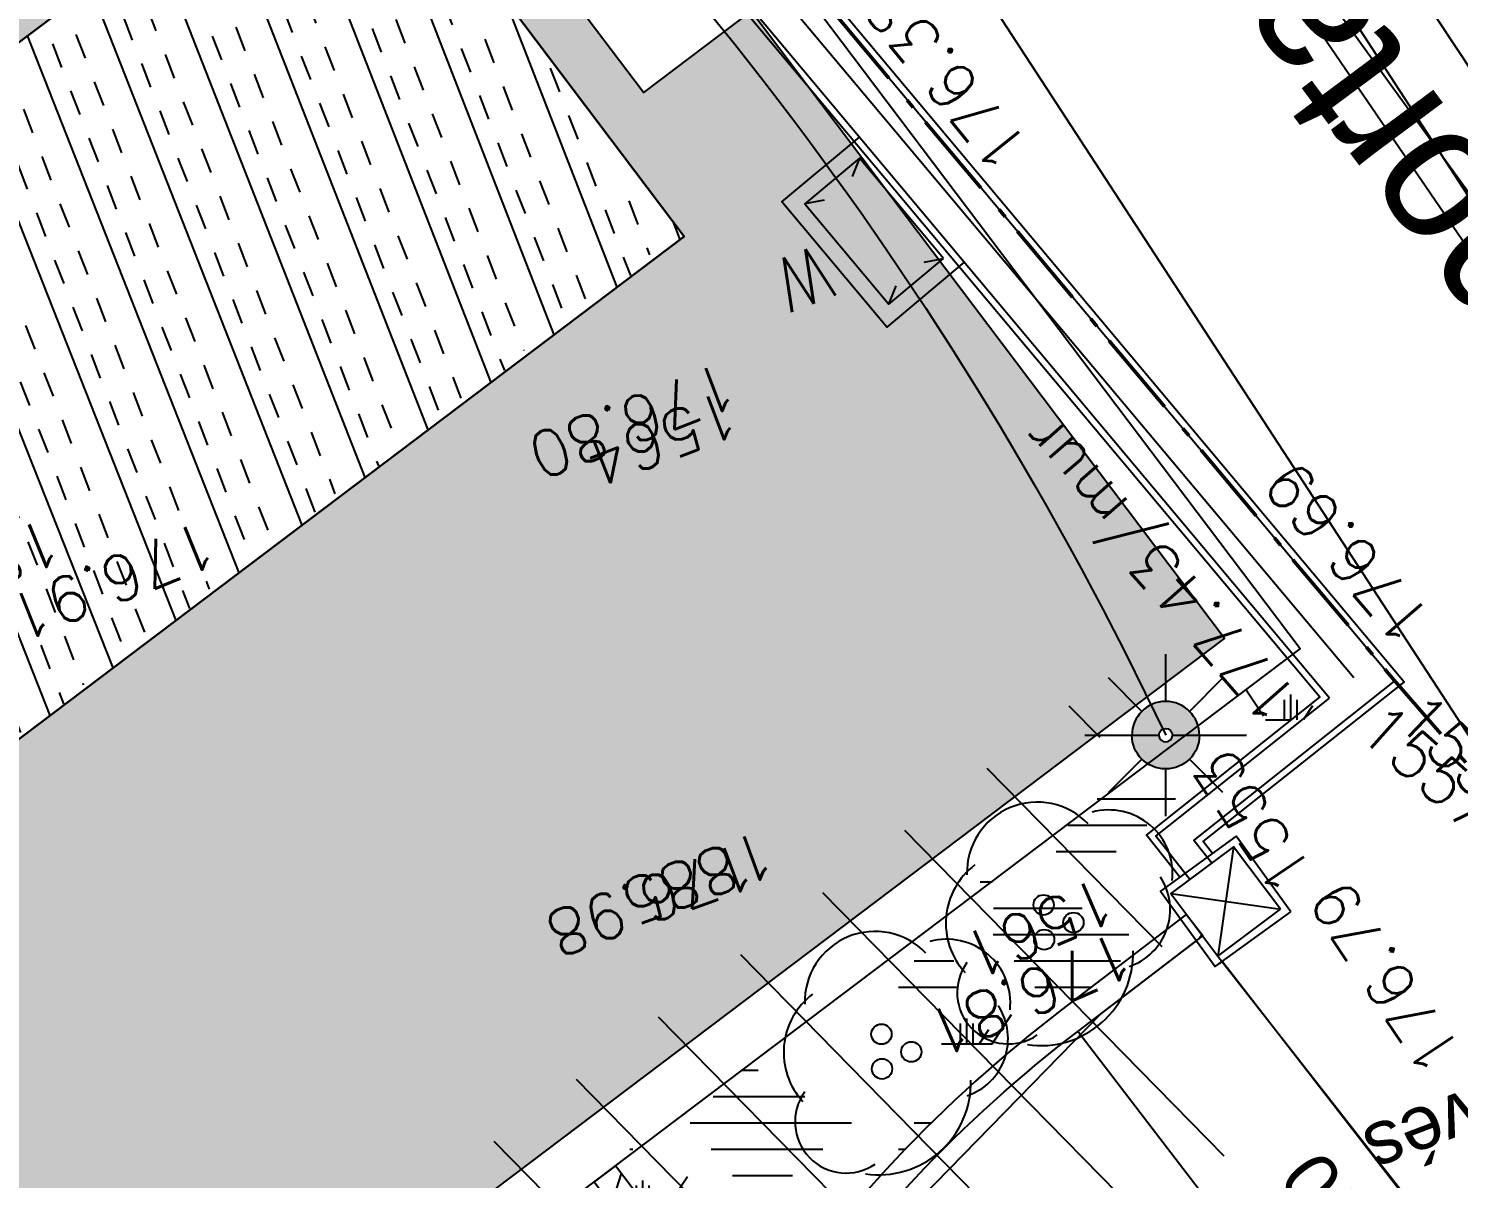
# Model space of a CAD drawing. Header units: centimetres. Extents: x 212517 to 243222, y -357108 to -330212.
# Drawn here: x 233002 to 234061, y -339491 to -338639 of the extents above; entities that cross this region are included whole.
import ezdxf
from ezdxf.enums import TextEntityAlignment as Align
from ezdxf.lldxf.tags import DXFTag

# ---------------------------------------------------------------- set-up
doc = ezdxf.new("R2010")
doc.units = ezdxf.units.CM
doc.linetypes.add('Style de ligne -15', pattern=[2.0832800000000002, 1.25, -0.41656, 0.1388600000000001, -0.2778600000000001])
doc.layers.get('0').update_dxf_attribs({"color": 252})
for name, color, linetype in [('0-EDL-Limite de propriété', 252, 'Continuous'), ('CAB_SSL', 252, 'Continuous'), ('EDF_SSL', 252, 'Texte-Electricite'), ('Fond topo - BAT_NUM', 252, 'Continuous'), ('Fond topo - CLO_MUR', 252, 'Continuous'), ('Fond topo - EDF', 252, 'Continuous'), ('Fond topo - EDF_TXT', 252, 'Continuous'), ('Fond topo - SOL', 252, 'Continuous'), ('Fond topo - VOI_TXT', 252, 'Continuous'), ('Fond topo - Z_500', 252, 'Continuous'), ('GAZ_SSL', 252, 'Texte-GAZ'), ('prlm-VRD', 2, 'Continuous'), ('SA - arbuste', 252, 'Continuous'), ('SA - bât D', 252, 'Continuous'), ('SA - couvre sol', 252, 'Continuous'), ('SA - ECL-réso', 252, 'Eclairage public'), ('SA - enrobé', 252, 'Continuous'), ('SA - EVMV', 252, 'Continuous'), ('SA - gravillon', 252, 'Continuous'), ('SA - muret béton', 252, 'Continuous'), ('SA - platelage bois', 252, 'Continuous'), ('TELECOM_SSL', 252, 'Texte-Telecom')]:
    doc.layers.add(name, color=color, linetype=linetype)
for name, color, linetype, plot in [('Fond topo - N', 252, 'Continuous', False), ('Fond topo - NCACHE', 252, 'Continuous', False), ('Fond topo - ZCACHE', 252, 'Continuous', False)]:
    doc.layers.add(name, color=color, linetype=linetype, plot=plot)
doc.layers.add('Fond topo - P', color=252, linetype='Continuous', lineweight=50)
doc.layers.add('Fond topo - VOI', color=252, linetype='Continuous', lineweight=25)
doc.styles.add('2000_ARIAL', font='arial.ttf', dxfattribs={"height": 0.400000006})
doc.styles.add('Futura Std Book', font='')
doc.styles.add('Lignes', font='arial.ttf', dxfattribs={"height": 0.35})
doc.styles.add('LignesA', font='arial.ttf', dxfattribs={"height": 0.349999994})
doc.styles.add('SIMPLEX', font='simplex_.ttf', dxfattribs={"height": 1.25})
doc.styles.get('Futura Std Book').set_extended_font_data('Futura Std Book')
tags = doc.linetypes.add('Eclairage public', pattern='A,5,-0.25,["ECL",Lignes,S=1,R=0,X=0,Y=-0.18],-1.25', length=6.5).pattern_tags.tags
tags[15:16] = [DXFTag(74, 4), DXFTag(75, 0), DXFTag(340, '0'), DXFTag(46, 0.0), DXFTag(50, 0.0), DXFTag(44, 0.0), DXFTag(45, 0.0)]
tags[4:5] = [DXFTag(74, 4), DXFTag(75, 0), DXFTag(340, '0'), DXFTag(46, 0.0), DXFTag(50, 0.0), DXFTag(44, 0.0), DXFTag(45, 0.0)]
tags = doc.linetypes.add('L16', pattern=[0.37500001490116125, 0.300000011920929, -0.07500000298023224]).pattern_tags.tags
tags[6:7] = [DXFTag(74, 4), DXFTag(75, 0), DXFTag(340, '0'), DXFTag(46, 0.0), DXFTag(50, 0.0), DXFTag(44, 0.0), DXFTag(45, 0.0)]
tags[4:5] = [DXFTag(74, 4), DXFTag(75, 0), DXFTag(340, '0'), DXFTag(46, 0.0), DXFTag(50, 0.0), DXFTag(44, 0.0), DXFTag(45, 0.0)]
tags = doc.linetypes.add('L8', pattern=[0.22500000894069674, 0.1500000059604645, -0.07500000298023224]).pattern_tags.tags
tags[6:7] = [DXFTag(74, 4), DXFTag(75, 0), DXFTag(340, '0'), DXFTag(46, 0.0), DXFTag(50, 0.0), DXFTag(44, 0.0), DXFTag(45, 0.0)]
tags[4:5] = [DXFTag(74, 4), DXFTag(75, 0), DXFTag(340, '0'), DXFTag(46, 0.0), DXFTag(50, 0.0), DXFTag(44, 0.0), DXFTag(45, 0.0)]
tags = doc.linetypes.add('Texte-BT', pattern='A,5,-0.25,["BT",Lignes,S=1,R=0,X=0,Y=-0.18],-1.25', length=6.5).pattern_tags.tags
tags[15:16] = [DXFTag(74, 4), DXFTag(75, 0), DXFTag(340, '0'), DXFTag(46, 0.0), DXFTag(50, 0.0), DXFTag(44, 0.0), DXFTag(45, 0.0)]
tags[4:5] = [DXFTag(74, 4), DXFTag(75, 0), DXFTag(340, '0'), DXFTag(46, 0.0), DXFTag(50, 0.0), DXFTag(44, 0.0), DXFTag(45, 0.0)]
tags = doc.linetypes.add('Texte-Electricite', pattern='A,5,-0.25,["ELEC",Lignes,S=1,R=0,X=0,Y=-0.18],-1.25', length=6.5).pattern_tags.tags
tags[15:16] = [DXFTag(74, 4), DXFTag(75, 0), DXFTag(340, '0'), DXFTag(46, 0.0), DXFTag(50, 0.0), DXFTag(44, 0.0), DXFTag(45, 0.0)]
tags[4:5] = [DXFTag(74, 4), DXFTag(75, 0), DXFTag(340, '0'), DXFTag(46, 0.0), DXFTag(50, 0.0), DXFTag(44, 0.0), DXFTag(45, 0.0)]
tags = doc.linetypes.add('Texte-GAZ', pattern='A,5,-0.25,["GAZ",Lignes,S=1,R=0,X=0,Y=-0.18],-1.25', length=6.5).pattern_tags.tags
tags[15:16] = [DXFTag(74, 4), DXFTag(75, 0), DXFTag(340, '0'), DXFTag(46, 0.0), DXFTag(50, 0.0), DXFTag(44, 0.0), DXFTag(45, 0.0)]
tags[4:5] = [DXFTag(74, 4), DXFTag(75, 0), DXFTag(340, '0'), DXFTag(46, 0.0), DXFTag(50, 0.0), DXFTag(44, 0.0), DXFTag(45, 0.0)]
tags = doc.linetypes.add('Texte-HT', pattern='A,5,-0.25,["HT",Lignes,S=1,R=0,X=0,Y=-0.18],-1.25', length=6.5).pattern_tags.tags
tags[15:16] = [DXFTag(74, 4), DXFTag(75, 0), DXFTag(340, '0'), DXFTag(46, 0.0), DXFTag(50, 0.0), DXFTag(44, 0.0), DXFTag(45, 0.0)]
tags[4:5] = [DXFTag(74, 4), DXFTag(75, 0), DXFTag(340, '0'), DXFTag(46, 0.0), DXFTag(50, 0.0), DXFTag(44, 0.0), DXFTag(45, 0.0)]
tags = doc.linetypes.add('Texte-Telecom', pattern='A,5,-0.25,["TEL",Lignes,S=1,R=0,X=0,Y=-0.18],-1.25', length=6.5).pattern_tags.tags
tags[15:16] = [DXFTag(74, 4), DXFTag(75, 0), DXFTag(340, '0'), DXFTag(46, 0.0), DXFTag(50, 0.0), DXFTag(44, 0.0), DXFTag(45, 0.0)]
tags[4:5] = [DXFTag(74, 4), DXFTag(75, 0), DXFTag(340, '0'), DXFTag(46, 0.0), DXFTag(50, 0.0), DXFTag(44, 0.0), DXFTag(45, 0.0)]
tags = doc.linetypes.add('Texte-TelecomA', pattern='A,5,-0.25,["TEL",LignesA,S=1,R=0,X=0,Y=-0.18],-1.25', length=6.5).pattern_tags.tags
tags[15:16] = [DXFTag(74, 4), DXFTag(75, 0), DXFTag(340, '0'), DXFTag(46, 0.0), DXFTag(50, 0.0), DXFTag(44, 0.0), DXFTag(45, 0.0)]
tags[4:5] = [DXFTag(74, 4), DXFTag(75, 0), DXFTag(340, '0'), DXFTag(46, 0.0), DXFTag(50, 0.0), DXFTag(44, 0.0), DXFTag(45, 0.0)]

# ---------------------------------------------------------------- blocks, each defined once
blk = doc.blocks.new('Groupe-93-1')
at = {"linetype": 'Style de ligne -15', "lineweight": 50, "ltscale": 50.8, "flags": 128}
blk.add_lwpolyline([(4010.377704961063, -47960.29143869193), (3755.414382130862, -44721.11884032996), (3755.414382130862, -44721.11884032996), (3756.773282105685, -44329.8018404177), (3880.931782061816, -43949.69744035514), (4137.430382163288, -43638.17594043525), (4471.636282140971, -43429.8099404505), (5106.567282135249, -43185.50304033072), (8279.371082122088, -41974.78904029639), (10046.22478211618, -41302.20724031241), (11818.78798213697, -40629.65554029257), (12515.6316242764, -40375.71221544059), (12470.15578206277, -38996.33853999885), (12380.37218211389, -38397.83494045051), (12782.36019976831, -38155.13044368537), (12782.36019976831, -38155.13044368537), (13203.15428753591, -37842.1723362139), (13013.29358206487, -37595.42764035972), (14081.43508215642, -36782.12464029105), (14501.13751466966, -36460.24630443366), (14495.16808214879, -36452.5175403765), (14834.32158213353, -36191.17934028419), (14839.99478233552, -36198.52456561835), (16130.40128212667, -35209.80024024756), (16136.50761571622, -35217.71937476905), (16472.44228208757, -34959.21094037803), (16671.78109403348, -34801.06746370108), (17355.87005024648, -34273.57605973991), (18231.377594311, -34360.18562337668), (19438.43093314862, -35798.34990131171), (19890.16948211885, -36316.51764032157), (20056.14294272161, -36374.42675067695), (20713.36528325772, -37417.69704200538), (20981.1790333817, -37823.86228057654), (21144.10848065114, -38091.41473781379), (21380.93455877995, -38501.10641652854), (21515.93978133893, -38776.86723872931), (21676.35969768262, -39172.45101110252), (21888.30210343099, -39776.94537421973), (22130.35028215146, -40561.43324023993), (22375.4996798346, -41423.39243203909), (22608.21988213754, -42207.67824041159)], dxfattribs=at)
blk = doc.blocks.new('Candélabre', base_point=(-13.42592592600001, -9.391534390999993))
for points in [[(-13.67592592600001, -9.391534390999993, -1), (-13.17592592600001, -9.391534390999993), (-13.37592592600001, -9.391534390999993, 1), (-13.475925926, -9.391534390999993)], [(-13.67592592600001, -9.391534390999993, -1), (-13.17592592600001, -9.391534390999993), (-13.37592592600001, -9.391534390999993, 1), (-13.475925926, -9.391534390999993)], [(-13.67592592600001, -9.391534390999993), (-13.475925926, -9.391534390999993, 1), (-13.37592592600001, -9.391534390999993), (-13.17592592600001, -9.391534390999993, -1)], [(-13.67592592600001, -9.391534390999993), (-13.475925926, -9.391534390999993, 1), (-13.37592592600001, -9.391534390999993), (-13.17592592600001, -9.391534390999993, -1)]]:
    blk.add_hatch(color=250).paths.add_polyline_path(points)
at = {"linetype": 'Continuous', "flags": 128}
for points in [[(-13.42592592600001, -9.141534390999993), (-13.42592592600001, -8.791534391999988)], [(-13.60270262100001, -9.214757695999992), (-13.850189994, -8.967270322999994)], [(-13.24914923200001, -9.214757696999996), (-13.001661857, -8.96727032199999)], [(-14.02592592600001, -9.391534390999993), (-13.67592592600001, -9.391534390999993)], [(-13.17592592600001, -9.391534390999993), (-12.825925927, -9.391534390999993)], [(-13.85018999600001, -9.815798461), (-13.60270262200001, -9.568311086999998)], [(-13.00166185800001, -9.815798458999993), (-13.249149231, -9.568311085999994)], [(-13.42592592600001, -9.991534390999988), (-13.42592592600001, -9.641534390999993)]]:
    blk.add_lwpolyline(points, dxfattribs=at)
for points in [[(-13.67592592600001, -9.391534390999993), (-13.475925926, -9.391534390999993, -1), (-13.37592592600001, -9.391534390999993), (-13.17592592600001, -9.391534390999993, 1)], [(-13.67592592600001, -9.391534390999993), (-13.475925926, -9.391534390999993, 1), (-13.37592592600001, -9.391534390999993), (-13.17592592600001, -9.391534390999993, -1)]]:
    blk.add_lwpolyline(points, format="xyb", close=True, dxfattribs=at)
blk = doc.blocks.new('EDF02')
at = {"ltscale": 2}
for p, q in [((0.875, 2.75), (0.875, 2.95)), ((-0.875, 2.25), (0.875, 2.75)), ((0, 1.535431), (0, 2.5)), ((-0.875, 2.25), (-0.875, 2.05)), ((0.978086, 1.392164), (0.895804, 1.204402)), ((1.271914, 1.392164), (1.354196, 1.204402)), ((1.125, 1.349688), (1.125, 1.178214)), ((0, 0.15), (0, 0.9586370000000001))]:
    blk.add_line(p, q, dxfattribs=at)
for centre, radius in [((1.125, 1.625), 0.2), ((0, 0), 0.15)]:
    blk.add_circle(centre, radius, dxfattribs=at)
blk.add_arc((0.557686, 1.79611), 0.574625, 2.870977029506814, 166.0535219962534, dxfattribs=at)
at = {"style": 'SIMPLEX'}
blk.add_text('W', height=0.4, dxfattribs=at).set_placement((0, 1.217323), align=Align.MIDDLE_CENTER)
blk = doc.blocks.new('EDF11')
at = {"ltscale": 2}
for p, q in [((-0.5, 0.5), (-0.426635, 0.255449)), ((0.4266350000000001, 0.255449), (0.5, 0.5))]:
    blk.add_line(p, q, dxfattribs=at)
at = {"ltscale": 2, "flags": 128}
blk.add_lwpolyline([(-0.5, -0.5), (0.5, -0.5), (0.5, 0.5), (-0.5, 0.5)], close=True, dxfattribs=at)
for points in [[(-0.426635, -0.255449), (-0.5, -0.5)], [(0.5, -0.5), (0.4266350000000001, -0.255449)]]:
    blk.add_lwpolyline(points, dxfattribs=at)
blk = doc.blocks.new('EDF99')
at = {"style": 'SIMPLEX'}
blk.add_text('W', height=0.4, dxfattribs=at).set_placement((0, 0), align=Align.MIDDLE_CENTER)
blk = doc.blocks.new('PTOPO')
at = {"layer": 'Fond topo - NCACHE', "style": 'SIMPLEX'}
blk.add_attdef('MAT', text='', height=0.34, dxfattribs=at).set_placement((0.09999999986030161, -0.09999999962747097), align=Align.TOP_LEFT)
at = {"layer": 'Fond topo - ZCACHE', "style": 'SIMPLEX'}
blk.add_attdef('ALT', (0.09999999986030161, 0.09999999962747097), '', height=0.34, dxfattribs=at)
blk = doc.blocks.new('A$C1F970F0F')
at = {"layer": 'SA - couvre sol'}
h = blk.add_hatch(dxfattribs=at)
h.set_pattern_fill('PELOUSE6', color=256, scale=20.0000003, angle=-10.72360141139323, style=0, pattern_type=2)
h.set_pattern_definition([(349.2763985886067, (-277130161.1279894, -473864756.7787022), (22.32856350872324, 117.9043497231417), [37.5000005625, -202.5000030375]), (79.27639858860677, (-277130147.3110734, -473864759.3953308), (-235.8086994462835, 44.65712701744649), [15.000000225, -105.000001575]), (79.27639858860677, (-277130138.0997961, -473864761.1397498), (-235.8086994462835, 44.65712701744649), [15.000000225, -105.000001575]), (79.27639858860677, (-277130142.7054347, -473864760.2675403), (-235.8086994462835, 44.65712701744649), [18.75000028125, -101.25000151875]), (112.9664661186067, (-277130151.916716, -473864758.5231205), (-191.1515722884832, 280.4658259369293), [12.00000018, -420.7461593111922]), (45.58633105860677, (-277130133.4941673, -473864762.0119574), (22.32856353476547, 117.9043498154048), [12.00000018, -420.7461593111923]), (45.58633105860677, (-277130124.2828801, -473864763.7563783), (22.32856353476547, 117.9043498154048), [26.00000039, -406.6661590999923]), (112.9664661186067, (-277130161.1279894, -473864756.7787022), (-191.1515722884832, 280.4658259369293), [26.00000039, -406.6661590999922]), (349.2763985886067, (-277130073.3609553, -473864750.4999832), (22.32856350872324, 117.9043497231417), [44.42455106636825, -195.5754525336318]), (349.2763985886067, (-277130085.1249766, -473864728.4255323), (22.32856350872324, 117.9043497231417), [82.81008944215131, -56.09585564143782, 43.07431864611476, -58.01973967029608]), (349.2763985886067, (-277130096.7337571, -473864706.3804808), (22.32856350872324, 117.9043497231417), [119.4799495921992, -46.28746189431191, 29.47870124218051, -44.75389087130835]), (349.2763985886067, (-277130108.4191755, -473864684.3209158), (22.32856350872324, 117.9043497231417), [100.4611429069171, -139.5388606930829]), (349.2763985886067, (-277130104.5097786, -473864665.2146754), (22.32856350872324, 117.9043497231417), [65.56973938354608, -174.4302642164539])])
edge = h.paths.add_edge_path()
edge.add_line((7115.866381881607, 9778.688794863547), (6556.870889618694, 9502.07413063493))
edge.add_line((6556.870889618694, 9502.07413063493), (6629.977640760594, 9354.336683265656))
edge.add_arc((7360.38228307538, 8642.36123226609), 1019.999992324031, 116.65281963203941, 135.7320244042221, ccw=False)
edge.add_line((6902.827425347052, 9553.977125348543), (7002.186487212087, 9603.847056209293))
edge.add_line((7002.186487212087, 9603.847056209292), (6991.354182265826, 9626.878660865035))
edge.add_line((6991.354182265825, 9626.878660865037), (7007.253395095559, 9634.35643436486))
edge.add_line((7007.253395095559, 9634.35643436486), (6988.754440891986, 9669.54094767109))
edge.add_line((6988.754440891986, 9669.54094767109), (7134.166089453471, 9745.993999363249))
edge.add_line((7134.166089453472, 9745.993999363249), (7115.866381881607, 9778.688794863547))
at = {"layer": 'SA - EVMV'}
h = blk.add_hatch(dxfattribs=at)
h.set_pattern_fill('_USER', color=256, scale=74.99999999999999, angle=-55.72360141139323, style=0, pattern_type=0)
h.set_pattern_definition([(304.2763985886068, (-277130161.1279894, -473864756.7787022), (61.97477650275113, 42.238928459823), [])])
h.paths.add_polyline_path([(6137.262643169798, 3161.503242351281), (5258.989506963931, 4651.014984356799), (5823.535050065982, 5411.828376675677), (6009.896409179055, 5810.580329425578), (6042.353956317322, 6037.937811191567), (5791.842057863324, 7412.226220178691), (5768.869517604411, 9187.383885517163), (6965.043931057882, 9781.279833201925), (7125.730307530321, 8202.475428701919), (7356.548247893039, 6578.483473019976), (7421.051285208732, 6215.102708379585), (8728.798868082513, 6201.995811803044), (8825.59209412568, 5455.189202343771), (8884.907463838514, 4910.231636065007), (8937.364138919358, 4349.844162727043), (8990.109761245629, 3720.436779551583), (8238.933497559277, 3575.005023445903)])
at = {"layer": 'SA - gravillon'}
h = blk.add_hatch(dxfattribs=at)
h.set_pattern_fill('GRANULATS3', color=256, scale=99.99999999999999, angle=-10.72360141139323, style=0, pattern_type=2)
h.set_pattern_definition([(349.2763985886067, (1566334396.510018, -579968905.3710737), (116.8607592736427, 79.6464873173181), [4.999999999999999, -4.999999999999999, 9.999999999999998, -79.99999999999999]), (349.2763985886067, (1566334358.138925, -579968893.0155385), (116.8607592736427, 79.6464873173181), [25, -74.99999999999999]), (349.2763985886067, (1566334354.156601, -579968887.1725004), (116.8607592736427, 79.6464873173181), [25, -74.99999999999999]), (349.2763985886067, (1566334403.022516, -579968870.9823055), (116.8607592736427, 79.6464873173181), [4.999999999999999, -94.99999999999999]), (349.2763985886067, (1566334355.756418, -579968851.8533757), (116.8607592736427, 79.6464873173181), [15, -84.99999999999999]), (349.2763985886067, (1566334356.686774, -579968846.9406939), (116.8607592736427, 79.6464873173181), [15, -84.99999999999999]), (349.2763985886067, (1566334416.569305, -579968853.1922948), (116.8607592736427, 79.6464873173181), [30, -69.99999999999999]), (349.2763985886067, (1566334412.58698, -579968847.3492565), (116.8607592736427, 79.6464873173181), [30, -69.99999999999999]), (349.2763985886067, (1566334389.884288, -579968832.8721105), (116.8607592736427, 79.6464873173181), [9.999999999999998, -89.99999999999999]), (349.2763985886067, (1566334395.727326, -579968828.8897862), (116.8607592736427, 79.6464873173181), [4.999999999999999, -94.99999999999999]), (349.2763985886067, (1566334353.373909, -579968810.6912124), (116.8607592736427, 79.6464873173181), [4.999999999999999, -4.999999999999999, 4.999999999999999, -84.99999999999999]), (79.27639858860677, (1566334349.652482, -579968830.3419373), (-79.64648731731808, 116.8607592736427), [15, -84.99999999999999]), (79.27639858860677, (1566334348.052666, -579968865.6610618), (-79.64648731731808, 116.8607592736427), [4.999999999999999, -9.999999999999998, 4.999999999999999, -9.999999999999998, 20, -49.99999999999999]), (79.27639858860677, (1566334369.04231, -579968808.569602), (-79.64648731731808, 116.8607592736427), [4.999999999999999, -94.99999999999999]), (79.27639858860677, (1566334375.407142, -579968855.5748026), (-79.64648731731808, 116.8607592736427), [4.999999999999999, -94.99999999999999]), (79.27639858860677, (1566334384.971607, -579968831.9417535), (-79.64648731731808, 116.8607592736427), [4.999999999999999, -94.99999999999999]), (79.27639858860677, (1566334384.563045, -579968887.8419601), (-79.64648731731808, 116.8607592736427), [9.999999999999998, -89.99999999999999]), (79.27639858860677, (1566334388.545369, -579968893.6849979), (-79.64648731731808, 116.8607592736427), [15, -84.99999999999999]), (79.27639858860677, (1566334404.622332, -579968835.6631806), (-79.64648731731808, 116.8607592736427), [9.999999999999998, -4.999999999999999, 9.999999999999998, -74.99999999999999]), (79.27639858860677, (1566334403.952872, -579968866.0696244), (-79.64648731731808, 116.8607592736427), [20, -79.99999999999999]), (79.27639858860677, (1566334408.865554, -579968866.9999814), (-79.64648731731808, 116.8607592736427), [9.999999999999998, -89.99999999999999]), (79.27639858860677, (1566334412.178418, -579968903.2494636), (-79.64648731731808, 116.8607592736427), [20, -79.99999999999999]), (79.27639858860677, (1566334417.091099, -579968904.1798201), (-79.64648731731808, 116.8607592736427), [15, -84.99999999999999]), (34.27639858860676, (1566334378.720007, -579968891.8242844), (18.60713597325343, 98.25362326955934), [7.071066999999998, -134.35028923]), (34.27639858860676, (1566334398.109834, -579968870.0519489), (18.60713597325343, 98.25362326955934), [7.071066999999998, -134.35028923]), (34.27639858860676, (1566334410.726267, -579968857.1746192), (18.60713597325343, 98.25362326955934), [7.071066999999998, -134.35028923]), (34.27639858860676, (1566334343.809444, -579968834.3242615), (18.60713597325343, 98.25362326955934), [7.071066999999998, -134.35028923]), (34.27639858860676, (1566334357.356233, -579968816.5342503), (18.60713597325343, 98.25362326955934), [7.071066999999998, -134.35028923]), (34.27639858860676, (1566334391.336439, -579968878.9469545), (18.60713597325343, 98.25362326955934), [14.1421, -127.2792562]), (34.27639858860676, (1566334413.25644, -579968816.942813), (18.60713597325343, 98.25362326955934), [14.1421, -127.2792562]), (124.2763985886068, (1566334390.66698, -579968909.3533983), (-98.25362326955934, 18.60713597325343), [14.1421, -127.2792562]), (124.2763985886068, (1566334396.510018, -579968905.3710737), (-98.25362326955934, 18.60713597325343), [14.1421, -127.2792562]), (124.2763985886068, (1566334415.899845, -579968883.5987384), (-98.25362326955934, 18.60713597325343), [14.1421, -127.2792562]), (124.2763985886068, (1566334407.674299, -579968846.4188998), (-98.25362326955934, 18.60713597325343), [14.1421, -127.2792562]), (124.2763985886068, (1566334412.58698, -579968847.3492565), (-98.25362326955934, 18.60713597325343), [14.1421, -127.2792562]), (124.2763985886068, (1566334387.354114, -579968873.1039164), (-98.25362326955934, 18.60713597325343), [21.21319999999999, -120.2081562]), (124.2763985886068, (1566334420.812526, -579968884.529095), (-98.25362326955934, 18.60713597325343), [21.21319999999999, -120.2081562]), (124.2763985886068, (1566334386.423759, -579968878.0165975), (-98.25362326955934, 18.60713597325343), [28.28426999999999, -113.1370862]), (124.2763985886068, (1566334353.373909, -579968810.6912124), (-98.25362326955934, 18.60713597325343), [28.28426999999999, -113.1370862]), (124.2763985886068, (1566334352.443552, -579968815.6038935), (-98.25362326955934, 18.60713597325343), [28.28426999999999, -113.1370862]), (124.2763985886068, (1566334347.122309, -579968870.573743), (-98.25362326955934, 18.60713597325343), [7.071066999999998, -134.35028923]), (124.2763985886068, (1566334351.774093, -579968846.0103371), (-98.25362326955934, 18.60713597325343), [7.071066999999998, -134.35028923]), (15.84144978860676, (1566334401.422699, -579968906.3014305), (98.25362322038048, -18.60713601425497), [11.180339, -212.426458]), (15.84144978860676, (1566334387.354114, -579968873.1039164), (98.25362322038048, -18.60713601425497), [11.180339, -212.426458]), (15.84144978860676, (1566334419.882169, -579968889.4417765), (98.25362322038048, -18.60713601425497), [22.36068, -201.2461177]), (15.84144978860676, (1566334420.812526, -579968884.529095), (98.25362322038048, -18.60713601425497), [22.36068, -201.2461177]), (52.71134740860677, (1566334400.640008, -579968829.8201425), (18.60713586383586, 98.25362338541537), [11.17999999999999, -111.7999999999999, 22.35999999999999, -78.26679773999996]), (52.71134740860677, (1566334344.070342, -579968859.8180242), (18.60713586383586, 98.25362338541537), [11.18033899999999, -212.4264579999999]), (52.71134740860677, (1566334351.365531, -579968901.9105439), (18.60713586383586, 98.25362338541537), [11.18033899999999, -212.4264579999999]), (52.71134740860677, (1566334348.983023, -579968860.7483809), (18.60713586383586, 98.25362338541537), [11.18033899999999, -212.4264579999999]), (52.71134740860677, (1566334406.483046, -579968825.8378183), (18.60713586383586, 98.25362338541537), [11.18033899999999, -212.4264579999999]), (52.71134740860677, (1566334400.640008, -579968829.8201425), (18.60713586383586, 98.25362338541537), [11.18033899999999, -212.4264579999999]), (52.71134740860677, (1566334376.337499, -579968850.6621213), (18.60713586383586, 98.25362338541537), [22.36067999999999, -201.2461176999998]), (52.71134740860677, (1566334371.424818, -579968849.7317643), (18.60713586383586, 98.25362338541537), [22.36067999999999, -201.2461176999998]), (105.8414497886067, (1566334356.686774, -579968846.9406939), (18.60713601425497, 98.25362322038048), [11.180339, -212.426458]), (105.8414497886067, (1566334353.226244, -579968892.0851816), (18.60713601425497, 98.25362322038048), [22.36068, -201.2461177]), (105.8414497886067, (1566334354.156601, -579968887.1725004), (18.60713601425497, 98.25362322038048), [22.36068, -201.2461177]), (142.7113474086068, (1566334385.901964, -579968827.0290724), (-98.25362338541537, 18.60713586383589), [22.36067999999999, -201.2461177]), (142.7113474086068, (1566334395.727326, -579968828.8897862), (-98.25362338541537, 18.60713586383589), [33.54101959999998, -190.0657781])])
h.paths.add_polyline_path([(5124.550555337428, 9371.505546424247), (6734.973849588703, 10169.08069699232), (6552.690545670344, 10537.44708671822), (5576.037140168118, 10058.4841756633), (5497.543195342894, 10217.10830873696), (5376.088965773431, 10157.04942646102), (4882.034479460972, 11153.89582380826), (4545.141585587467, 10986.92652659804), (5117.956613654095, 9829.351609240477), (4941.257013392871, 9741.913478893714), (5124.550555337428, 9371.505546424247), (5042.550266400161, 9447.025841007431), (4949.368504015114, 9635.332483913164), (4724.996253299251, 9523.961960702), (4046.681882027984, 10897.27731336057), (4567.659966550522, 11154.6012565855), (4612.246816082376, 11065.05841595241), (4800.575798734715, 11158.26133384953), (4756.729555117861, 11246.86835750694), (5110.928653942231, 11422.14001563542), (5429.386482062225, 10778.59516036301), (5390.847041286748, 10759.52393867575), (5492.859269804434, 10553.37593699554), (6433.801475967643, 11019.00068541669), (6691.915261907101, 10497.39066976261), (6631.849866300039, 10467.6679717961), (6724.99201334992, 10279.44138569763), (6814.61853220169, 10323.79221812913), (7072.815194727267, 9802.01472137345), (5211.171805000542, 8880.794661271262), (4952.988622177072, 9402.543332030837), (5042.550266400161, 9447.025841007431)])
at = {"layer": 'SA - muret béton'}
h = blk.add_hatch(dxfattribs=at)
h.set_pattern_fill('_USER', color=256, scale=25, angle=-143.4936667190104, style=0, pattern_type=0)
h.set_pattern_definition([(216.5063332809896, (-277130161.1279894, -473864756.7787022), (14.87279096815364, -20.09477765036497), [])])
edge = h.paths.add_edge_path()
edge.add_line((6538.94551773925, 9493.203896856721), (6624.449456708553, 9320.413648874966))
edge.add_line((6624.449456708553, 9320.413648874966), (6650.343294443529, 9346.523585420002))
edge.add_arc((7360.38228216175, 8642.361232663683), 999.9999915596148, 116.65281954750421, 135.2380880525208, ccw=False)
edge.add_line((6911.799090041725, 9536.10230415287), (7015.891427091874, 9588.347942889282))
edge.add_line((7015.891427091874, 9588.347942889282), (7006.919763118841, 9606.222764517019))
edge.add_line((7006.919763118841, 9606.222764517019), (6902.827425347052, 9553.977125348543))
edge.add_arc((7360.382285517268, 8642.361228344269), 1019.999996929556, 116.6528196558088, 135.2380880148724)
edge.add_line((6636.142514583906, 9360.606832531781), (6629.977640760594, 9354.336683265657))
edge.add_line((6629.977640760594, 9354.336683265657), (6556.870889618694, 9502.07413063493))
edge.add_line((6556.870889618694, 9502.07413063493), (6538.94551773925, 9493.203896856721))
at = {"layer": 'SA - platelage bois'}
h = blk.add_hatch(dxfattribs=at)
h.set_pattern_fill('PASSERELLE', color=256, scale=150, angle=-79.57359988551433, style=0, pattern_type=2)
h.set_pattern_definition([(280.4264001144857, (-277130161.1279894, -473864756.7787022), (55.32121061969438, 10.17969329456503), []), (280.4264001144857, (-277130142.6875859, -473864753.3854711), (55.32121061969438, 10.17969329456503), [18.75, -18.75]), (280.4264001144857, (-277130124.2471823, -473864749.99224), (55.32121061969438, 10.17969329456503), [18.75, -18.75])])
h.paths.add_polyline_path([(5124.550555337428, 9371.505546424247), (6734.973849588703, 10169.08069699232), (6552.690545670344, 10537.44708671822), (5576.037140168118, 10058.4841756633), (5595.113367050826, 10019.93406886408), (5419.705197844168, 9933.134671465083), (5322.135026170894, 10130.30891152098), (5376.088965773431, 10157.04942646102), (4882.034479460972, 11153.89582380826), (4545.01002603891, 10987.19250083358), (5118.676866996633, 9829.708019844496), (4941.257013392871, 9741.913478893714)])
at = {"layer": 'CAB_SSL', "elevation": 9.999999999999998e-08, "flags": 128}
blk.add_lwpolyline([(6357.382244577097, 13665.38073194157), (7167.913824917828, 10363.14942354549), (8524.013620640386, 7263.625340563319), (9014.566115532376, 5048.241415424802), (9331.65736662798, 4494.516644608388), (9609.924565656824, 1526.374867392593)], dxfattribs=at)
at = {"layer": 'EDF_SSL', "linetype": 'Texte-BT', "elevation": 9.999999999999998e-08, "flags": 128}
blk.add_lwpolyline([(5612.361391073044, 14363.46747980959), (6246.532781220194, 13724.25700317935), (6357.382244577097, 13665.38073194157), (7195.027007582705, 10458.01868437479), (7167.913824917828, 10363.14942354549), (7274.310781860213, 10315.81191209642), (8525.555799840666, 7339.85704681924), (8524.013620640386, 7263.625340563319)], dxfattribs=at)
at = {"layer": 'EDF_SSL', "linetype": 'Texte-HT', "elevation": 9.999999999999998e-08, "flags": 128}
blk.add_lwpolyline([(6809.06977133896, 11267.60550528924), (6814.172541232183, 11155.27401633318), (7834.919499993589, 8977.908590905341), (8874.489624257154, 9375.960496808812), (8840.315356218927, 9595.45774645952), (9230.834864727993, 10032.76259653276), (9466.395788519589, 10101.76592570698), (9484.60247705198, 10372.88400549336)], dxfattribs=at)
at = {"layer": 'Fond topo - CLO_MUR', "ltscale": 2, "flags": 128}
for points in [[(7034.427534459103, 9647.137070915114), (7029.268998993927, 9656.948466375345), (7197.521703158493, 9745.410655045645), (6712.938322372612, 10611.18156509461), (6275.641121851024, 11389.31773868227), (5427.682901350236, 11638.45454500768), (5124.135188759918, 11484.37797740528)], [(7007.253395095559, 9634.35643436486), (6988.754440891986, 9669.54094767109), (7134.166089453472, 9745.993999363249), (6664.967788314401, 10584.27747399023), (6238.660348124988, 11342.85822868744), (5433.116978629434, 11579.53321723568), (5149.029122982673, 11435.33420062657)], [(7050.579268638867, 9649.041094027607), (7024.124514346554, 9571.575350469044)], [(6998.619019892107, 9623.535599336947), (7076.084763127972, 9597.080845342716)], [(7024.124514346554, 9571.575350469044), (7239.111574831612, 9155.619306770888)]]:
    blk.add_lwpolyline(points, dxfattribs=at)
at = {"layer": 'Fond topo - CLO_MUR', "linetype": 'L8', "ltscale": 2, "flags": 128}
for points in [[(7032.455032052142, 9640.144531188142), (7022.516572704837, 9659.047213372756), (7190.651691058349, 9747.447578888643), (6708.577364780931, 10608.73573865558), (6272.279233322031, 11385.09414679722), (5428.176908342847, 11633.09806066236), (5126.398273707347, 11479.91945217984)], [(7161.533099475031, 9755.451555590525), (6257.835023534128, 11366.92920260983), (5430.301138618348, 11610.06517807093), (5137.001176364659, 11459.64047446877)], [(7141.036101439233, 9743.957075541914), (6669.328745928959, 10586.72330042492), (6242.02223665398, 11347.08182057249), (5432.62297168881, 11584.88970185551), (5146.811424142425, 11439.81576311862)], [(7014.349375801663, 9631.25708879914), (6995.506867312788, 9667.442200743524), (7141.036101439233, 9743.957075541914)]]:
    blk.add_lwpolyline(points, dxfattribs=at)
at = {"layer": 'Fond topo - CLO_MUR', "ltscale": 2, "flags": 128}
blk.add_lwpolyline([(7083.349600719595, 9593.737783631614), (7053.922330086545, 9656.305931479543), (6991.354182265825, 9626.878660865037), (7020.781452921752, 9564.310513012775)], close=True, dxfattribs=at)
at = {"layer": 'Fond topo - CLO_MUR', "linetype": 'L8', "ltscale": 2, "flags": 128}
blk.add_lwpolyline([(7076.084763127972, 9597.080845342716), (7050.579268638867, 9649.041094027607), (6998.619019892107, 9623.535599336947), (7024.124514346554, 9571.575350469044)], close=True, dxfattribs=at)
at = {"layer": 'Fond topo - SOL', "linetype": 'L16', "ltscale": 2, "flags": 128}
blk.add_lwpolyline([(6935.205386861307, 10111.70027972308), (6869.873198881021, 10075.13299302921), (6810.775246968879, 10180.71912879317), (6876.107435848269, 10217.28641598028)], dxfattribs=at)
at = {"layer": 'Fond topo - VOI', "ltscale": 2, "flags": 128}
for points in [[(5639.884015980822, 14282.76898646135), (6179.074060184528, 13730.4134533185, -0.005078430071305425), (6343.1483697738, 13545.11763264016, -0.01498965990198168), (6396.182976463164, 13480.14751606638, -0.008052881892180013), (6924.298623853121, 12768.62846445145, -0.02502080065405084), (7078.852120834868, 12528.76074308369, -0.01315237506544015), (7305.49723599993, 12109.95947007773, -0.01622344874307645), (7469.001968976629, 11760.20271195122, -0.0002441829907726637), (7504.611965031092, 11676.9913265394, -2.386900651964397e-05), (7868.449045659429, 10825.54154632405, -0.0004607339102045271), (8056.526262906224, 10384.2208908691, -0.0002713929879899899), (8374.720241644169, 9634.540919018482), (8900.918350322725, 8327.998671989055), (9181.050253584182, 7639.776394233361), (9227.846231822321, 7515.619963970066, -0.01912067303515585), (9430.073626438107, 6877.215983667462, -0.01912067306015491), (9582.936642438128, 6225.227902062202, -0.006135088442580186), (9621.373155263293, 6013.751243740732, -0.006135088374511259), (9654.60896875709, 5801.395117808072), (9743.87632691115, 5167.316416374032), (9926.38109093471, 3640.55347439608), (10105.54692394565, 2112.741898849393), (10117.19406944453, 2013.422494900099)], [(4974.180748956663, 13681.55727727677, -0.004073578824239929), (5334.104659312587, 13318.52312116093, -0.005091862928308961), (5616.680765067635, 13022.85754697222, -9.368603549244325e-06), (5773.481467263769, 12855.40613916547, -0.0007851857836684545), (5775.34934817947, 12853.40498797651, -0.001040910485998314), (5794.038974668617, 12833.23470872063, -0.0001738663862528856), (5905.637918196996, 12712.20615305697, -0.007978708804341926), (5930.856262017081, 12683.94600032286, -0.0005763400993305029), (6273.206442158938, 12286.82899023567, -0.02815655423438036), (6482.787638926889, 12013.42650958062, -0.01763569791586862), (6775.941698789972, 11548.37791996691, -0.000541301468032518), (6814.026604303914, 11468.73784406458, -0.006012776447750499), (6817.361046969459, 11461.52366308416, -5.138948095869795e-05), (6864.046616589614, 11357.2144082674), (7218.223329611569, 10565.64434528882, -0.0001980392910907036), (7306.301987965375, 10368.57575363696, -8.607788520163729e-05), (7508.686877816994, 9915.065235891767, -0.1976987917987335), (7514.213131178619, 9728.106555647766, -0.1775603839239302), (7381.550448627911, 9619.88360088743), (7299.48436979041, 9586.784950035473)]]:
    blk.add_lwpolyline(points, format="xyb", dxfattribs=at)
at = {"layer": 'GAZ_SSL', "linetype": 'Texte-GAZ', "elevation": 9.999999999999998e-08, "flags": 128}
blk.add_lwpolyline([(-10544.31541955609, 4849.463266287231), (-2844.361894995576, 6215.21841119217), (-619.059840477988, 6565.404650589751), (-558.7307695276991, 6580.824982418972), (-429.4804532838041, 7139.21704900553), (-208.0795472043819, 8868.909145672174), (360.6838398219811, 9157.908141542406), (425.0188701159018, 9327.634198507636), (4535.248673246207, 11485.07622468802), (4713.322312771974, 11477.46920417039), (5559.734467376861, 11914.17321717021), (6091.203610633145, 12178.61605624058), (6292.964946063797, 12126.43026770143), (6627.254129528154, 11179.86214373141), (7472.768662736402, 9124.4680223983), (7947.08689338462, 9062.48922912452), (8070.821797205262, 8793.497098507169), (8796.806101210752, 9110.108422938276), (9553.586430744355, 9252.290517349746)], dxfattribs=at)
at = {"layer": 'SA - arbuste'}
for centre in [(6904.336194109268, 9632.892968606298), (6923.629171066379, 9615.918476657826), (6899.992934153792, 9607.533198718622), (6768.475582556717, 9561.155243890777), (6787.768559513828, 9544.180751942307), (6764.13232261857, 9535.795474094606)]:
    blk.add_circle(centre, 7.5, dxfattribs=at)
at = {"layer": 'SA - arbuste', "ltscale": 0.800000011920929}
for centre, radius, start, end in [((6904.196322201708, 9657.387376538238), 52.09335999999999, 32.9049446683259, 171.1222226947237), ((6956.203858938092, 9646.672827108066), 47.1596, 342.9842594908044, 94.63470461757107), ((6883.700031172901, 9623.079524967894), 53.97568, 116.3248625983236, 211.8320555073776), ((6768.335710666486, 9585.649651914224), 52.09335999999999, 32.90494436753904, 171.1222226947237), ((6952.037378570526, 9620.419039710305), 44.59584, 277.8831336434853, 22.28760127864609), ((6820.343247385541, 9574.935102392545), 47.1596, 342.9842594908044, 94.63470455183064), ((6747.839419614804, 9551.341800348211), 53.97568, 116.3248627154267, 211.8320556568809), ((6866.595923632251, 9573.84655649814), 37.90984, 133.2696686351559, 293.7521365895177), ((6895.634931250891, 9598.083049304532), 68.40896, 251.0377365793105, 350.7437823991756), ((6816.176767035305, 9548.68131508629), 44.59584, 277.883133485357, 22.28760127864609), ((6730.735312079702, 9502.108831782618), 37.90984, 133.2696686351559, 293.7521365895177), ((6759.774319698341, 9526.345324589012), 68.40896, 251.0377365927819, 350.7437825594993)]:
    blk.add_arc(centre, radius, start, end, dxfattribs=at)
at = {"layer": 'SA - bât D', "ltscale": 50.79999923706055, "elevation": 9.999999999999998e-08, "flags": 128}
for points in [[(3992.057060820798, 10914.90997563011), (4706.90787335757, 9470.326999351055), (4931.279873029765, 9581.697398065016), (4988.985103785352, 9465.083610385507), (4899.423416209049, 9420.601079950562), (5193.061519410154, 8827.203445430448), (7126.40635278083, 9783.904419190934), (6832.728888056354, 10377.38340132672), (6743.102369021571, 10333.03256892988), (6685.441073238441, 10449.55757087634), (6745.506468845504, 10479.28026884285), (6451.911804916794, 11072.59192262002), (5507.386760294137, 10605.18796326319), (5440.854179088976, 10739.63810560416), (5482.978799691725, 10760.48316112718), (5129.038769586081, 11475.73103806597), (4703.132907479037, 11264.9760524412), (4746.987085340417, 11176.36281071366), (4630.268167281978, 11118.60555738887), (4585.694402275513, 11208.12212063083)], [(4045.661557314502, 10896.77334977139), (4724.996253299251, 9523.961960702), (4949.368504015114, 9635.332483913164), (5042.550266400161, 9447.025841007431), (4952.988622177072, 9402.543332030837), (5211.171805000542, 8880.794661271262), (7072.815194727267, 9802.01472137345), (6814.61853220169, 10323.79221812913), (6724.99201334992, 10279.44138569763), (6631.849866300039, 10467.6679717961), (6691.915261907101, 10497.39066976261), (6433.801475967643, 11019.00068541669), (5492.859269804434, 10553.37593699554), (5390.844306545398, 10759.52946515441), (5429.386482062225, 10778.59516036301), (5110.928653942231, 11422.14001563542), (4756.725653655682, 11246.86642685713), (4800.579814205358, 11158.25321997232), (4612.246816082376, 11065.05841595241), (4567.659966550522, 11154.6012565855)], [(4882.034479460972, 11153.89582380826), (5376.105609813714, 10157.01584401207), (5322.135026170894, 10130.30891152098), (5419.705197844168, 9933.134671465083), (5595.113367050826, 10019.93406886408), (5576.037140168118, 10058.4841756633), (6552.690545670344, 10537.44708671822), (6734.973849588703, 10169.08069699232), (5124.550555337428, 9371.505546424247), (4941.257013392871, 9741.913478893714), (5118.676866996633, 9829.708019844496), (4545.009816155803, 10987.19239697773)]]:
    blk.add_lwpolyline(points, close=True, dxfattribs=at)
at = {"layer": 'SA - ECL-réso', "ltscale": 0.75, "elevation": 9.999999999999998e-08, "flags": 128}
blk.add_lwpolyline([(5051.353170990309, 11045.71885188504, -0.1517335747465296), (5524.98349636534, 11181.29883168297, -0.4220406802174878), (6524.455781823643, 10720.7720461473, -0.1047429378597816), (7016.59945786957, 9739.610023799702)], format="xyb", dxfattribs=at)
at = {"layer": 'SA - enrobé'}
blk.add_lwpolyline([(5900.497056554697, 8590.419456090678), (6360.210637578124, 9053.969607238887), (7370.412407968218, 8625.864014690866), (6911.799090041725, 9536.10230415287), (7010.70128525668, 9585.742926046769), (7020.781452921752, 9564.310513012775), (7026.744363143154, 9567.115009892732), (7262.580432867897, 9105.719912583041), (7291.122638515357, 9119.14398292848), (7342.762054097051, 9009.348459506178), (7434.067245025048, 9026.616541510186), (7377.912303133283, 8937.40151477274), (7468.942843266607, 8745.166350041736), (4686.176285657987, 6461.263924183753)], dxfattribs=at)
at = {"layer": 'SA - muret béton', "elevation": 9.999999999999998e-08, "flags": 128}
blk.add_lwpolyline([(6538.94551773925, 9493.203896856721), (6624.449456708553, 9320.413648874966), (6650.343294443529, 9346.523585420002, -0.08127176215982078), (6911.799090041725, 9536.10230415287), (7015.891427091874, 9588.347942889282), (7006.919763118841, 9606.222764517019), (6902.827425347052, 9553.977125348543, 0.08127176151877459), (6636.142514583906, 9360.606832531781), (6629.977640760594, 9354.336683265657), (6556.870889618694, 9502.07413063493)], format="xyb", close=True, dxfattribs=at)
at = {"layer": 'SA - platelage bois', "elevation": 9.999999999999998e-08, "flags": 128}
blk.add_lwpolyline([(5124.550555337428, 9371.505546424247), (6734.973849588703, 10169.08069699232), (6552.690545670344, 10537.44708671822), (5576.037140168118, 10058.4841756633), (5595.113367050826, 10019.93406886408), (5419.705197844168, 9933.134671465083), (5322.135026170894, 10130.30891152098), (5376.088965773431, 10157.04942646102), (4882.034479460972, 11153.89582380826), (4545.01002603891, 10987.19250083358), (5118.676866996633, 9829.708019844496), (4941.257013392871, 9741.913478893714)], close=True, dxfattribs=at)
at = {"layer": 'TELECOM_SSL', "linetype": 'Texte-TelecomA', "elevation": 9.999999999999998e-08, "flags": 128}
blk.add_lwpolyline([(6761.986182915441, 11427.50842761463), (7768.150159567226, 8977.676859386074)], dxfattribs=at)
at = {"layer": 'Fond topo - EDF', "ltscale": 2}
for name, p, xscale, yscale, zscale, rotation in [('EDF02', (7168.031662655741, 10362.83805885833), 99.99999999999999, 99.99999999999999, 99.99999999999999, 292.3178498457697), ('EDF11', (6873.919811561525, 10146.72995456219), 96.99999996127806, 52.99999999999999, 99.99999999999997, 119.2363144588503)]:
    blk.add_blockref(name, p, dxfattribs=dict(at, xscale=xscale, yscale=yscale, zscale=zscale, rotation=rotation))
at = {"layer": 'Fond topo - EDF_TXT', "ltscale": 2, "xscale": 99.99999999999994, "yscale": 99.99999999999994, "zscale": 99.99999999999994, "rotation": 190.0656205306617}
blk.add_blockref('EDF99', (6816.507715113016, 10121.84375994168), dxfattribs=at)
at = {"layer": 'Fond topo - P', "ltscale": 2}
ref = blk.add_blockref('PTOPO', (6881.492462385369, 10313.38546697763), dxfattribs=dict(at, xscale=99.99999999999999, yscale=99.99999999999999, zscale=99.99999999999999, rotation=118.3699561852651))
ref.add_attrib('MAT', '4720', dxfattribs={"layer": 'Fond topo - N', "color": 0, "ltscale": 2, "height": 33.99999999999999, "rotation": 118.3699561587503, "style": 'SIMPLEX'}).set_placement((6885.539812048588, 10326.93607460114), align=Align.TOP_LEFT)
ref.add_attrib('ALT', '176.38', (7000.505956782074, 10185.10515516988), dxfattribs={"layer": 'Fond topo - Z_500', "color": 0, "ltscale": 2, "height": 33.99999999999999, "rotation": 118.3699561587503, "style": 'SIMPLEX'})
ref = blk.add_blockref('PTOPO', (6764.027844295926, 10025.67771424345), dxfattribs=dict(at, xscale=99.99999999999999, yscale=99.99999999999999, zscale=99.99999999999999, rotation=255.0135990035509))
ref.add_attrib('MAT', '1564', dxfattribs={"layer": 'Fond topo - N', "color": 0, "ltscale": 2, "height": 33.99999999999999, "rotation": 190.2815118499288, "style": 'SIMPLEX'}).set_placement((6751.782074211432, 10018.60373942487), align=Align.TOP_LEFT)
ref.add_attrib('ALT', '176.80', (6748.203802597658, 10073.04289121931), dxfattribs={"layer": 'Fond topo - Z_500', "color": 0, "ltscale": 2, "height": 33.99999999999999, "rotation": 190.2815118499288, "style": 'SIMPLEX'})
ref = blk.add_blockref('PTOPO', (6252.874198815489, 10026.78051104215), dxfattribs=dict(at, xscale=99.99999999999999, yscale=99.99999999999999, zscale=99.99999999999999, rotation=255.9350862588284))
ref.add_attrib('MAT', '1883', dxfattribs={"layer": 'Fond topo - N', "color": 0, "ltscale": 2, "height": 33.99999999999999, "rotation": 191.202999117858, "style": 'SIMPLEX'}).set_placement((6240.743778156117, 10019.51051141452), align=Align.TOP_LEFT)
ref.add_attrib('ALT', '176.91', (6347.137380958584, 10029.38503544028), dxfattribs={"layer": 'Fond topo - Z_500', "color": 0, "ltscale": 2, "height": 33.99999999999999, "rotation": 191.202999117858, "style": 'SIMPLEX'})
ref = blk.add_blockref('PTOPO', (7169.666360364395, 9743.213663166967), dxfattribs=dict(at, xscale=99.99999999999999, yscale=99.99999999999999, zscale=99.99999999999999, rotation=12.54862112080896))
ref.add_attrib('MAT', '1557', dxfattribs={"layer": 'Fond topo - N', "color": 0, "ltscale": 2, "height": 33.99999999999999, "rotation": 307.8165340348858, "style": 'SIMPLEX'}).set_placement((7181.600160526772, 9735.625223652409), align=Align.TOP_LEFT)
ref.add_attrib('ALT', '177.43/mur', (7121.190201657526, 9746.968969301817), dxfattribs={"layer": 'Fond topo - Z_500', "color": 0, "ltscale": 2, "height": 33.99999999999999, "rotation": 120.524802284006, "style": 'SIMPLEX'})
ref = blk.add_blockref('PTOPO', (7200.216039881455, 9746.018681763768), dxfattribs=dict(at, xscale=99.99999999999999, yscale=99.99999999999999, zscale=99.99999999999999, rotation=10.06562053066161))
ref.add_attrib('MAT', '1556', dxfattribs={"layer": 'Fond topo - N', "color": 0, "ltscale": 2, "height": 33.99999999999999, "rotation": 305.3335333765289, "style": 'SIMPLEX'}).set_placement((7211.809881839519, 9737.92035917909), align=Align.TOP_LEFT)
ref.add_attrib('ALT', '176.69', (7228.972399657905, 9785.892542589256), dxfattribs={"layer": 'Fond topo - Z_500', "color": 0, "ltscale": 2, "height": 33.99999999999999, "rotation": 119.9490006055156, "style": 'SIMPLEX'})
ref = blk.add_blockref('PTOPO', (6729.527240747368, 9700.039266043794), dxfattribs=dict(at, xscale=99.99999999999999, yscale=99.99999999999999, zscale=99.99999999999999, rotation=254.3008430981889))
ref.add_attrib('MAT', '1885', dxfattribs={"layer": 'Fond topo - N', "color": 0, "ltscale": 2, "height": 33.99999999999999, "rotation": 189.5687559790111, "style": 'SIMPLEX'}).set_placement((6717.194420652582, 9693.118171451795), align=Align.TOP_LEFT)
ref.add_attrib('ALT', '176.98', (6695.553838177233, 9720.875289539616), dxfattribs={"layer": 'Fond topo - Z_500', "color": 0, "ltscale": 2, "height": 33.99999999999999, "rotation": 189.5687559790111, "style": 'SIMPLEX'})
ref = blk.add_blockref('PTOPO', (7085.10688799077, 9593.448907979982), dxfattribs=dict(at, xscale=99.99999999999996, yscale=99.99999999999996, zscale=99.99999999999996, rotation=177.8233831387741))
ref.add_attrib('MAT', '1553', dxfattribs={"layer": 'Fond topo - N', "color": 0, "ltscale": 2, "height": 33.99999999999999, "rotation": 113.0912960059339, "style": 'SIMPLEX'}).set_placement((7075.493902934716, 9603.821492771212), align=Align.TOP_LEFT)
ref.add_attrib('ALT', '176.79', (7190.236029001098, 9465.62192773722), dxfattribs={"layer": 'Fond topo - Z_500', "color": 0, "ltscale": 2, "height": 33.99999999999999, "rotation": 113.0912960059339, "style": 'SIMPLEX'})
ref = blk.add_blockref('PTOPO', (6970.798309926911, 9620.748005616408), dxfattribs=dict(at, xscale=99.99999999999996, yscale=99.99999999999996, zscale=99.99999999999996, rotation=257.49377602151))
ref.add_attrib('MAT', '1561', dxfattribs={"layer": 'Fond topo - N', "color": 0, "ltscale": 2, "height": 33.99999999999999, "rotation": 192.761688915089, "style": 'SIMPLEX'}).set_placement((6958.870128376565, 9613.150737676418), align=Align.TOP_LEFT)
ref.add_attrib('ALT', '176.81', (6957.067807832112, 9604.241099205734), dxfattribs={"layer": 'Fond topo - Z_500', "color": 0, "ltscale": 2, "height": 33.99999999999999, "rotation": 192.761688915089, "style": 'SIMPLEX'})
at = {"layer": 'SA - ECL-réso', "linetype": 'ByBlock', "xscale": 99.99999999999999, "yscale": 99.99999999999999, "zscale": 99.99999999999999, "rotation": 349.2763985886067}
blk.add_blockref('Candélabre', (7016.59945786957, 9739.610023799702), dxfattribs=at)
at = {"layer": 'Fond topo - BAT_NUM', "style": '2000_ARIAL'}
blk.add_text('n°40', height=39.99999999999999, rotation=116.6725384602384, dxfattribs=at).set_placement((7124.300503008277, 9315.35360193009))
at = {"layer": 'Fond topo - VOI_TXT', "style": '2000_ARIAL'}
blk.add_text('Pavés', height=39.99999999999999, rotation=190.0656205035111, dxfattribs=at).set_placement((7255.964543826847, 9453.021344564151))
at = {"layer": 'SA - bât D', "style": 'Futura Std Book'}
for s, p in [("mur d'enceinte ouest, portail et", (7954.092633364427, 8826.709360125104)), ('portillon existants conservés', (8049.14637471074, 8947.170195027975))]:
    blk.add_text(s, height=101.0101997, rotation=115.9052560743141, dxfattribs=at).set_placement(p)

msp = doc.modelspace()

# ---------------------------------------------------------------- block references
at = {"layer": '0-EDL-Limite de propriété'}
msp.add_blockref('Groupe-93-1', (214574.704544979, -303323.1569814135), dxfattribs=at)
at = {"layer": 'prlm-VRD', "rotation": 10.72360141139323}
msp.add_blockref('A$C1F970F0F', (228762.2467792132, -350037.5300254133), dxfattribs=at)

doc.saveas('drawing.dxf')
